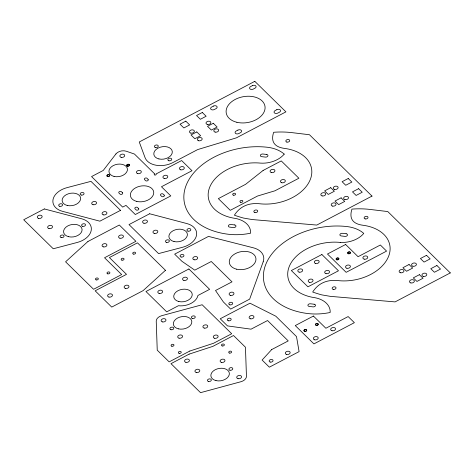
<?xml version="1.0" encoding="UTF-8"?>
<svg xmlns="http://www.w3.org/2000/svg" width="474" height="474" viewBox="0 0 474 474"><rect width="100%" height="100%" fill="white"/><g stroke="black" fill="none" stroke-linecap="round" stroke-linejoin="round"><path stroke-width="0.71" d="M263.177 261.814L249.644 299.147L230.66 309.107L223.402 301.985L215.51 290.509L232.017 281.846L211.274 261.494L194.767 270.156L181.921 261.281L174.657 254.159L208.501 236.402L253.288 247.789A19.665 13.106 -10.2 0 1 263.177 261.814M115.917 153.961L103.237 170.45L91.553 176.583L122.665 207.108L125.966 205.378L135.303 214.532L170.794 195.91L161.462 186.75L192 170.729L181.625 160.55L156.041 173.976A0.984 0.658 -10.2 0 1 155.733 174.918A0.984 0.658 -10.2 0 1 154.388 174.847A0.984 0.658 -10.2 0 1 154.696 173.905L134.474 154.062L126.291 151.23A7.377 4.918 -10.2 0 0 115.917 153.961M271.715 349.557L262.11 360.039L269.351 367.172L299.094 351.619L296.505 336.593L275.821 316.211L249.982 303.206L220.232 318.765L227.473 325.899L251.03 329.175L267.561 320.531L288.239 340.913L271.715 349.557M87.945 241.485L65.59 261.808L93.585 289.282L121.652 274.559L104.541 257.767L135.902 241.307L119.312 225.026L87.945 241.485M165.462 270.31L143.101 290.633L111.74 307.093L95.144 290.811L126.511 274.351L109.399 257.56L137.46 242.836L165.462 270.31M263.106 170.456L245.579 184.339L218.342 198.63L230.269 210.332L257.506 196.04L274.956 190.791L298.893 178.23L281.26 160.929L263.106 170.456M254.805 81.338L139.249 141.975L145.062 157.646A18.682 12.454 -10.2 0 0 172.909 162.576L197.67 149.583L236.39 137.851L285.917 111.864L254.805 81.338M213.407 106.105L211.76 106.97A2.459 1.641 -10.2 0 0 210.989 109.328A2.459 1.641 -10.2 0 0 214.349 109.518L216.002 108.647A2.459 1.641 -10.2 0 0 216.766 106.295A2.459 1.641 -10.2 0 0 213.407 106.105M252.369 85.664L250.716 86.529A2.459 1.641 -10.2 0 0 249.952 88.881A2.459 1.641 -10.2 0 0 253.312 89.071L254.959 88.205A2.459 1.641 -10.2 0 0 255.729 85.853A2.459 1.641 -10.2 0 0 252.369 85.664M185.802 121.154L180.025 124.182L183.859 127.95L189.636 124.917L185.802 121.154M202.309 112.492L196.532 115.52L200.366 119.288L206.149 116.254L202.309 112.492M44.337 208.939L23.7 219.764L53.254 248.767L77.203 242.463A18.682 12.454 -10.2 0 0 91.204 230.453A18.682 12.454 -10.2 0 0 81.552 218.745L44.337 208.939M196.787 131.932L191.01 134.96L194.844 138.728L200.621 135.694L196.787 131.932M213.294 123.27L207.517 126.297L211.351 130.066L217.128 127.032L213.294 123.27M237.883 130.119L236.236 130.984A2.459 1.641 -10.2 0 0 235.465 133.342A2.459 1.641 -10.2 0 0 238.825 133.532L240.478 132.661A2.459 1.641 -10.2 0 0 241.242 130.309A2.459 1.641 -10.2 0 0 237.883 130.119M276.84 109.678L275.193 110.543A2.459 1.641 -10.2 0 0 274.422 112.895A2.459 1.641 -10.2 0 0 277.782 113.085L279.435 112.22A2.459 1.641 -10.2 0 0 280.199 109.867A2.459 1.641 -10.2 0 0 276.84 109.678M120.515 210.349L99.878 221.18L62.663 211.374A18.682 12.454 -10.2 0 1 53.011 199.661A18.682 12.454 -10.2 0 1 67.012 187.651L90.961 181.352L120.515 210.349M149.648 213.762L129.011 224.593L158.571 253.59L182.514 247.292A18.682 12.454 -10.2 0 0 196.52 235.282A18.682 12.454 -10.2 0 0 186.863 223.568L149.648 213.762M330.745 187.674L324.637 190.88L328.263 194.441L334.371 191.235L330.745 187.674M348.224 178.502L342.115 181.702L345.747 185.269L351.856 182.063L348.224 178.502M188.883 268.983L145.962 291.504L166.706 311.856L178.39 305.724A15.239 10.161 -10.2 0 0 197.942 295.468L209.627 289.336L188.883 268.983M341.114 197.848L335.005 201.053L338.637 204.614L344.74 201.409L341.114 197.848M358.599 188.676L352.49 191.881L356.116 195.442L362.225 192.237L358.599 188.676M372.001 196.088L316.774 225.067L252.049 219.533L243.482 218.052A114.566 76.361 -10.2 0 1 234.393 215.196A38.578 25.715 -10.2 0 1 236.603 212.18A26.686 17.787 -10.2 0 1 239.726 209.046A19.286 12.857 -10.2 0 1 243.624 206.415A16.922 11.281 -10.2 0 1 252.766 203.725A21.62 14.41 -10.2 0 1 256.209 203.565A27.913 18.605 -10.2 0 1 259.237 203.713A39.65 26.431 -10.2 0 0 283.067 201.45A41.09 27.391 -10.2 0 0 302.904 190.151A42.239 28.15 -10.2 0 0 309.8 180.659A41.682 27.782 -10.2 0 0 309.895 163.5A40.64 27.089 -10.2 0 0 296.973 151.828A39.804 26.532 -10.2 0 0 284.317 148.38A20.501 13.663 -10.2 0 1 280.069 147.402A15.541 10.357 -10.2 0 1 276.235 145.482A15.749 10.493 -10.2 0 1 273.634 142.473A20.832 13.888 -10.2 0 1 272.734 139.498A31.023 20.678 -10.2 0 1 272.846 135.57A45.403 30.259 -10.2 0 1 273.652 132.282A66.798 44.52 -10.2 0 1 291.504 132.584L309.475 134.74L372.001 196.088M321.887 254.514L291.35 270.536L307.94 286.817L338.477 270.79L321.887 254.514M345.629 244.483L327.469 254.017L346.139 272.331L386.583 251.107L380.355 245.005L358.071 256.695L345.629 244.483M189.801 351.05L169.165 361.881L157.238 350.179L156.236 321.153A7.377 4.918 -10.2 0 1 161.747 315.69L202.149 304.746L231.703 333.749L213.549 343.277L189.801 351.05M189.138 354.131L170.984 363.659L200.538 392.662L240.94 381.718A7.377 4.918 -10.2 0 0 246.45 376.255L245.449 347.229L233.522 335.527L212.885 346.358L189.138 354.131M409.044 264.498L402.936 267.703L406.562 271.264L412.67 268.065L409.044 264.498M426.523 255.326L420.414 258.531L424.046 262.092L430.155 258.887L426.523 255.326M313.421 316.051L295.261 325.579L313.93 343.893L354.374 322.67L348.147 316.567L325.863 328.257L313.421 316.051M419.413 274.677L413.304 277.882L416.936 281.443L423.045 278.238L419.413 274.677M436.898 265.499L430.789 268.705L434.415 272.266L440.524 269.066L436.898 265.499M450.3 272.911L395.073 301.897L330.348 296.357L321.781 294.881A114.56 76.361 -10.2 0 1 312.692 292.025A38.578 25.715 -10.2 0 1 314.902 289.01A26.68 17.787 -10.2 0 1 318.024 285.875A19.286 12.857 -10.2 0 1 321.923 283.245A16.922 11.281 -10.2 0 1 331.065 280.549A21.62 14.41 -10.2 0 1 334.508 280.389A27.913 18.605 -10.2 0 1 337.535 280.537A39.65 26.431 -10.2 0 0 361.366 278.274A41.09 27.391 -10.2 0 0 381.203 266.981A42.239 28.15 -10.2 0 0 388.099 257.483A41.682 27.782 -10.2 0 0 388.194 240.33A40.64 27.089 -10.2 0 0 375.272 228.658A39.804 26.532 -10.2 0 0 362.616 225.203A20.501 13.663 -10.2 0 1 358.368 224.232A15.541 10.357 -10.2 0 1 354.534 222.312A15.749 10.493 -10.2 0 1 351.933 219.302A20.832 13.888 -10.2 0 1 351.033 216.328A31.023 20.678 -10.2 0 1 351.145 212.399A45.403 30.259 -10.2 0 1 351.951 209.105A66.798 44.52 -10.2 0 1 369.803 209.407L387.773 211.564L450.3 272.911M266.607 154.459L262.892 154.014A1.967 1.309 -10.2 0 0 260.439 155.111A1.967 1.309 -10.2 0 0 261.695 156.651L265.41 157.095A1.967 1.309 -10.2 0 0 267.863 155.999A1.967 1.309 -10.2 0 0 266.607 154.459M346.15 233.753L342.441 233.309A1.967 1.309 -10.2 0 0 339.988 234.405A1.967 1.309 -10.2 0 0 341.244 235.945L344.954 236.39A1.967 1.309 -10.2 0 0 347.412 235.294A1.967 1.309 -10.2 0 0 346.15 233.753M234.624 224.937L230.909 224.492A1.967 1.309 -10.2 0 0 228.456 225.588A1.967 1.309 -10.2 0 0 229.712 227.129L233.427 227.573A1.967 1.309 -10.2 0 0 235.88 226.477A1.967 1.309 -10.2 0 0 234.624 224.937M314.167 304.231L310.458 303.787A1.967 1.309 -10.2 0 0 308.005 304.883A1.967 1.309 -10.2 0 0 309.261 306.423L312.976 306.868A1.967 1.309 -10.2 0 0 315.429 305.771A1.967 1.309 -10.2 0 0 314.167 304.231M148.072 179.332L147.035 178.313A1.475 0.984 -10.2 0 0 145.014 178.2A1.475 0.984 -10.2 0 0 144.558 179.616L145.595 180.63A1.475 0.984 -10.2 0 0 147.61 180.742A1.475 0.984 -10.2 0 0 148.072 179.332M164.146 195.104L163.109 194.085A1.475 0.984 -10.2 0 0 161.089 193.973A1.475 0.984 -10.2 0 0 160.633 195.389L161.67 196.402A1.475 0.984 -10.2 0 0 163.684 196.514A1.475 0.984 -10.2 0 0 164.146 195.104M122.482 192.758L121.445 191.739A1.475 0.984 -10.2 0 0 119.43 191.626A1.475 0.984 -10.2 0 0 118.968 193.042L120.005 194.056A1.475 0.984 -10.2 0 0 122.025 194.174A1.475 0.984 -10.2 0 0 122.482 192.758M138.556 208.53L137.519 207.511A1.475 0.984 -10.2 0 0 135.505 207.399A1.475 0.984 -10.2 0 0 135.043 208.815L136.079 209.828A1.475 0.984 -10.2 0 0 138.1 209.946A1.475 0.984 -10.2 0 0 138.556 208.53M236.899 122.286A19.665 13.106 -10.2 0 0 265.055 106.869A19.665 13.106 -10.2 0 0 234.837 99.629A19.665 13.106 -10.2 0 0 236.899 122.286M190.838 133.099A2.459 1.641 -10.2 0 0 194.358 131.174A2.459 1.641 -10.2 0 0 190.578 130.267A2.459 1.641 -10.2 0 0 190.838 133.099M198.653 140.766A2.459 1.641 -10.2 0 0 202.173 138.841A2.459 1.641 -10.2 0 0 198.393 137.934A2.459 1.641 -10.2 0 0 198.653 140.766M215.16 132.104A2.459 1.641 -10.2 0 0 218.68 130.178A2.459 1.641 -10.2 0 0 214.9 129.272A2.459 1.641 -10.2 0 0 215.16 132.104M207.345 124.437A2.459 1.641 -10.2 0 0 210.865 122.511A2.459 1.641 -10.2 0 0 207.091 121.605A2.459 1.641 -10.2 0 0 207.345 124.437M155.448 147.562A1.967 1.309 -10.2 0 0 158.263 146.022A1.967 1.309 -10.2 0 0 155.241 145.299A1.967 1.309 -10.2 0 0 155.448 147.562M168.928 160.793A1.967 1.309 -10.2 0 0 171.748 159.246A1.967 1.309 -10.2 0 0 168.726 158.523A1.967 1.309 -10.2 0 0 168.928 160.793M158.926 158.938A9.344 6.227 -10.2 0 0 172.299 151.615A9.344 6.227 -10.2 0 0 157.949 148.172A9.344 6.227 -10.2 0 0 158.926 158.938M107.752 176.399A1.226 0.818 -10.2 0 0 109.512 175.433A1.226 0.818 -10.2 0 0 107.622 174.983A1.226 0.818 -10.2 0 0 107.752 176.399M127.559 166.007A1.226 0.818 -10.2 0 0 129.319 165.041A1.226 0.818 -10.2 0 0 127.429 164.591A1.226 0.818 -10.2 0 0 127.559 166.007M114.068 176.435A9.344 6.227 -10.2 0 0 127.441 169.111A9.344 6.227 -10.2 0 0 113.09 165.675A9.344 6.227 -10.2 0 0 114.068 176.435M164.265 178.485A2.459 1.641 -10.2 0 0 167.784 176.559A2.459 1.641 -10.2 0 0 164.01 175.653A2.459 1.641 -10.2 0 0 164.265 178.485M180.772 169.822A2.459 1.641 -10.2 0 0 184.291 167.897A2.459 1.641 -10.2 0 0 180.517 166.99A2.459 1.641 -10.2 0 0 180.772 169.822M136.832 201.426A11.803 7.862 -10.2 0 0 153.73 192.177A11.803 7.862 -10.2 0 0 135.594 187.834A11.803 7.862 -10.2 0 0 136.832 201.426M121.196 157.356A2.459 1.641 -10.2 0 0 124.715 155.431A2.459 1.641 -10.2 0 0 120.941 154.524A2.459 1.641 -10.2 0 0 121.196 157.356M137.792 173.638A2.459 1.641 -10.2 0 0 141.311 171.712A2.459 1.641 -10.2 0 0 137.531 170.806A2.459 1.641 -10.2 0 0 137.792 173.638M127.453 166.161A1.475 0.984 -10.2 0 0 129.562 165.005A1.475 0.984 -10.2 0 0 127.299 164.466A1.475 0.984 -10.2 0 0 127.453 166.161M107.645 176.559A1.475 0.984 -10.2 0 0 109.755 175.404A1.475 0.984 -10.2 0 0 107.485 174.859A1.475 0.984 -10.2 0 0 107.645 176.559M233.486 195.199A1.475 0.984 -10.2 0 0 235.602 194.044A1.475 0.984 -10.2 0 0 233.332 193.499A1.475 0.984 -10.2 0 0 233.486 195.199M240.751 202.321A1.475 0.984 -10.2 0 0 242.86 201.166A1.475 0.984 -10.2 0 0 240.591 200.621A1.475 0.984 -10.2 0 0 240.751 202.321M281.793 182.751A2.459 1.641 -10.2 0 0 285.312 180.825A2.459 1.641 -10.2 0 0 281.538 179.919A2.459 1.641 -10.2 0 0 281.793 182.751M271.424 172.572A2.459 1.641 -10.2 0 0 274.944 170.646A2.459 1.641 -10.2 0 0 271.164 169.739A2.459 1.641 -10.2 0 0 271.424 172.572M284.222 154.109A32.913 21.934 -10.2 0 0 267.887 147.319A64.891 43.253 -10.2 0 0 186.94 183.444A64.891 43.253 -10.2 0 0 228.432 234.269A48.224 32.143 -10.2 0 0 250.639 233.178A25.318 16.874 -10.2 0 0 235.608 218.455A41.303 27.528 -10.2 0 1 210.124 186.229A41.303 27.528 -10.2 0 1 260.712 163.133A21.84 14.558 -10.2 0 0 284.222 154.109M81.244 195.069A1.967 1.309 -10.2 0 0 84.058 193.528A1.967 1.309 -10.2 0 0 81.036 192.805A1.967 1.309 -10.2 0 0 81.244 195.069M59.783 206.332A1.967 1.309 -10.2 0 0 62.598 204.792A1.967 1.309 -10.2 0 0 59.576 204.063A1.967 1.309 -10.2 0 0 59.783 206.332M67.249 205.461A9.344 6.227 -10.2 0 0 80.627 198.138A9.344 6.227 -10.2 0 0 66.271 194.696A9.344 6.227 -10.2 0 0 67.249 205.461M93.046 204.697A2.459 1.641 -10.2 0 0 96.566 202.771A2.459 1.641 -10.2 0 0 92.785 201.865A2.459 1.641 -10.2 0 0 93.046 204.697M103.415 214.87A2.459 1.641 -10.2 0 0 106.934 212.945A2.459 1.641 -10.2 0 0 103.16 212.038A2.459 1.641 -10.2 0 0 103.415 214.87M61.235 237.587A1.967 1.309 -10.2 0 0 64.049 236.046A1.967 1.309 -10.2 0 0 61.028 235.317A1.967 1.309 -10.2 0 0 61.235 237.587M82.695 226.323A1.967 1.309 -10.2 0 0 85.51 224.783A1.967 1.309 -10.2 0 0 82.488 224.06A1.967 1.309 -10.2 0 0 82.695 226.323M68.7 236.716A9.344 6.227 -10.2 0 0 82.073 229.392A9.344 6.227 -10.2 0 0 67.723 225.95A9.344 6.227 -10.2 0 0 68.7 236.716M48.994 228.592A2.459 1.641 -10.2 0 0 52.513 226.667A2.459 1.641 -10.2 0 0 48.739 225.76A2.459 1.641 -10.2 0 0 48.994 228.592M38.625 218.419A2.459 1.641 -10.2 0 0 42.145 216.488A2.459 1.641 -10.2 0 0 38.364 215.587A2.459 1.641 -10.2 0 0 38.625 218.419M96.228 279.915A1.475 0.984 -10.2 0 0 98.337 278.759A1.475 0.984 -10.2 0 0 96.074 278.22A1.475 0.984 -10.2 0 0 96.228 279.915M107.782 273.853A1.475 0.984 -10.2 0 0 109.897 272.698A1.475 0.984 -10.2 0 0 107.628 272.153A1.475 0.984 -10.2 0 0 107.782 273.853M121.96 260.167A1.475 0.984 -10.2 0 0 124.07 259.011A1.475 0.984 -10.2 0 0 121.806 258.466A1.475 0.984 -10.2 0 0 121.96 260.167M133.514 254.105A1.475 0.984 -10.2 0 0 135.623 252.95A1.475 0.984 -10.2 0 0 133.36 252.405A1.475 0.984 -10.2 0 0 133.514 254.105M125.462 288.411A2.459 1.641 -10.2 0 0 128.981 286.48A2.459 1.641 -10.2 0 0 125.207 285.579A2.459 1.641 -10.2 0 0 125.462 288.411M108.955 297.074A2.459 1.641 -10.2 0 0 112.474 295.142A2.459 1.641 -10.2 0 0 108.7 294.241A2.459 1.641 -10.2 0 0 108.955 297.074M119.916 238.221A2.459 1.641 -10.2 0 0 123.436 236.295A2.459 1.641 -10.2 0 0 119.661 235.388A2.459 1.641 -10.2 0 0 119.916 238.221M103.409 246.883A2.459 1.641 -10.2 0 0 106.928 244.957A2.459 1.641 -10.2 0 0 103.154 244.051A2.459 1.641 -10.2 0 0 103.409 246.883M185.903 362.314A2.459 1.641 -10.2 0 0 189.422 360.382A2.459 1.641 -10.2 0 0 185.648 359.482A2.459 1.641 -10.2 0 0 185.903 362.314M196.277 372.487A2.459 1.641 -10.2 0 0 199.797 370.561A2.459 1.641 -10.2 0 0 196.017 369.655A2.459 1.641 -10.2 0 0 196.277 372.487M215.984 380.61A9.344 6.227 -10.2 0 0 229.357 373.287A9.344 6.227 -10.2 0 0 215 369.844A9.344 6.227 -10.2 0 0 215.984 380.61M229.973 370.218A1.967 1.309 -10.2 0 0 232.787 368.677A1.967 1.309 -10.2 0 0 229.766 367.954A1.967 1.309 -10.2 0 0 229.973 370.218M208.513 381.481A1.967 1.309 -10.2 0 0 211.333 379.941A1.967 1.309 -10.2 0 0 208.311 379.212A1.967 1.309 -10.2 0 0 208.513 381.481M238.055 378.679A2.459 1.641 -10.2 0 0 241.574 376.747A2.459 1.641 -10.2 0 0 237.794 375.846A2.459 1.641 -10.2 0 0 238.055 378.679M221.459 362.397A2.459 1.641 -10.2 0 0 224.978 360.471A2.459 1.641 -10.2 0 0 221.204 359.565A2.459 1.641 -10.2 0 0 221.459 362.397M214.609 338.27A2.459 1.641 -10.2 0 0 218.129 336.344A2.459 1.641 -10.2 0 0 214.349 335.438A2.459 1.641 -10.2 0 0 214.609 338.27M204.235 328.097A2.459 1.641 -10.2 0 0 207.754 326.165A2.459 1.641 -10.2 0 0 203.98 325.265A2.459 1.641 -10.2 0 0 204.235 328.097M178.443 328.855A9.344 6.227 -10.2 0 0 191.816 321.532A9.344 6.227 -10.2 0 0 177.46 318.095A9.344 6.227 -10.2 0 0 178.443 328.855M170.972 329.726A1.967 1.309 -10.2 0 0 173.786 328.186A1.967 1.309 -10.2 0 0 170.764 327.463A1.967 1.309 -10.2 0 0 170.972 329.726M192.432 318.469A1.967 1.309 -10.2 0 0 195.247 316.928A1.967 1.309 -10.2 0 0 192.225 316.199A1.967 1.309 -10.2 0 0 192.432 318.469M162.458 321.905A2.459 1.641 -10.2 0 0 165.977 319.98A2.459 1.641 -10.2 0 0 162.203 319.073A2.459 1.641 -10.2 0 0 162.458 321.905M179.054 338.187A2.459 1.641 -10.2 0 0 182.573 336.262A2.459 1.641 -10.2 0 0 178.793 335.355A2.459 1.641 -10.2 0 0 179.054 338.187M229.517 353.077A1.475 0.984 -10.2 0 0 231.626 351.921A1.475 0.984 -10.2 0 0 229.357 351.376A1.475 0.984 -10.2 0 0 229.517 353.077M222.253 345.955A1.475 0.984 -10.2 0 0 224.368 344.799A1.475 0.984 -10.2 0 0 222.099 344.254A1.475 0.984 -10.2 0 0 222.253 345.955M179.131 353.355A1.475 0.984 -10.2 0 0 181.24 352.2A1.475 0.984 -10.2 0 0 178.971 351.661A1.475 0.984 -10.2 0 0 179.131 353.355M171.866 346.233A1.475 0.984 -10.2 0 0 173.982 345.078A1.475 0.984 -10.2 0 0 171.712 344.533A1.475 0.984 -10.2 0 0 171.866 346.233M166.546 242.41A1.967 1.309 -10.2 0 0 169.36 240.869A1.967 1.309 -10.2 0 0 166.338 240.146A1.967 1.309 -10.2 0 0 166.546 242.41M174.011 241.539A9.344 6.227 -10.2 0 0 187.39 234.215A9.344 6.227 -10.2 0 0 173.034 230.779A9.344 6.227 -10.2 0 0 174.011 241.539M154.305 233.421A2.459 1.641 -10.2 0 0 157.824 231.49A2.459 1.641 -10.2 0 0 154.05 230.589A2.459 1.641 -10.2 0 0 154.305 233.421M143.936 223.242A2.459 1.641 -10.2 0 0 147.455 221.317A2.459 1.641 -10.2 0 0 143.681 220.41A2.459 1.641 -10.2 0 0 143.936 223.242M188.006 231.152A1.967 1.309 -10.2 0 0 190.821 229.606A1.967 1.309 -10.2 0 0 187.799 228.883A1.967 1.309 -10.2 0 0 188.006 231.152M183.9 280.418A2.459 1.641 -10.2 0 0 187.42 278.493A2.459 1.641 -10.2 0 0 183.645 277.586A2.459 1.641 -10.2 0 0 183.9 280.418M159.14 293.412A2.459 1.641 -10.2 0 0 162.659 291.486A2.459 1.641 -10.2 0 0 158.885 290.58A2.459 1.641 -10.2 0 0 159.14 293.412M178.846 301.535A9.344 6.227 -10.2 0 0 192.225 294.212A9.344 6.227 -10.2 0 0 177.869 290.775A9.344 6.227 -10.2 0 0 178.846 301.535M181.133 257.038A1.967 1.309 -10.2 0 0 183.948 255.498A1.967 1.309 -10.2 0 0 180.926 254.775A1.967 1.309 -10.2 0 0 181.133 257.038M229.878 304.865A1.967 1.309 -10.2 0 0 232.693 303.324A1.967 1.309 -10.2 0 0 229.671 302.602A1.967 1.309 -10.2 0 0 229.878 304.865M194.156 259.782A2.459 1.641 -10.2 0 0 197.676 257.856A2.459 1.641 -10.2 0 0 193.896 256.949A2.459 1.641 -10.2 0 0 194.156 259.782M230.453 295.397A2.459 1.641 -10.2 0 0 233.972 293.471A2.459 1.641 -10.2 0 0 230.192 292.565A2.459 1.641 -10.2 0 0 230.453 295.397M236.656 269.202A13.473 8.982 -10.2 0 0 255.942 258.638A13.473 8.982 -10.2 0 0 235.246 253.679A13.473 8.982 -10.2 0 0 236.656 269.202M228.355 320.791A1.967 1.309 -10.2 0 0 231.17 319.251A1.967 1.309 -10.2 0 0 228.148 318.522A1.967 1.309 -10.2 0 0 228.355 320.791M270.233 362.065A1.967 1.309 -10.2 0 0 273.048 360.524A1.967 1.309 -10.2 0 0 270.026 359.802A1.967 1.309 -10.2 0 0 270.233 362.065M250.456 318.795A2.459 1.641 -10.2 0 0 253.975 316.869A2.459 1.641 -10.2 0 0 250.195 315.962A2.459 1.641 -10.2 0 0 250.456 318.795M286.646 354.469A2.459 1.641 -10.2 0 0 290.165 352.538A2.459 1.641 -10.2 0 0 286.385 351.637A2.459 1.641 -10.2 0 0 286.646 354.469M314.683 339.828A2.459 1.641 -10.2 0 0 318.202 337.903A2.459 1.641 -10.2 0 0 314.422 336.996A2.459 1.641 -10.2 0 0 314.683 339.828M332.013 330.734A2.459 1.641 -10.2 0 0 335.533 328.808A2.459 1.641 -10.2 0 0 331.759 327.901A2.459 1.641 -10.2 0 0 332.013 330.734M316.318 325.188A1.226 0.818 -10.2 0 0 318.072 324.228A1.226 0.818 -10.2 0 0 316.188 323.772A1.226 0.818 -10.2 0 0 316.318 325.188M304.758 331.249A1.226 0.818 -10.2 0 0 306.518 330.289A1.226 0.818 -10.2 0 0 304.634 329.839A1.226 0.818 -10.2 0 0 304.758 331.249M304.652 331.409A1.475 0.984 -10.2 0 0 306.761 330.254A1.475 0.984 -10.2 0 0 304.498 329.708A1.475 0.984 -10.2 0 0 304.652 331.409M316.205 325.348A1.475 0.984 -10.2 0 0 318.321 324.192A1.475 0.984 -10.2 0 0 316.051 323.647A1.475 0.984 -10.2 0 0 316.205 325.348M309.522 282.32A2.459 1.641 -10.2 0 0 313.041 280.395A2.459 1.641 -10.2 0 0 309.261 279.488A2.459 1.641 -10.2 0 0 309.522 282.32M299.147 272.147A2.459 1.641 -10.2 0 0 302.667 270.216A2.459 1.641 -10.2 0 0 298.893 269.315A2.459 1.641 -10.2 0 0 299.147 272.147M326.029 273.658A2.459 1.641 -10.2 0 0 329.549 271.732A2.459 1.641 -10.2 0 0 325.768 270.826A2.459 1.641 -10.2 0 0 326.029 273.658M315.654 263.485A2.459 1.641 -10.2 0 0 319.174 261.553A2.459 1.641 -10.2 0 0 315.4 260.653A2.459 1.641 -10.2 0 0 315.654 263.485M346.891 268.266A2.459 1.641 -10.2 0 0 350.41 266.341A2.459 1.641 -10.2 0 0 346.63 265.434A2.459 1.641 -10.2 0 0 346.891 268.266M364.222 259.171A2.459 1.641 -10.2 0 0 367.741 257.24A2.459 1.641 -10.2 0 0 363.967 256.339A2.459 1.641 -10.2 0 0 364.222 259.171M348.526 253.626A1.226 0.818 -10.2 0 0 350.286 252.66A1.226 0.818 -10.2 0 0 348.396 252.209A1.226 0.818 -10.2 0 0 348.526 253.626M336.967 259.687A1.226 0.818 -10.2 0 0 338.726 258.727A1.226 0.818 -10.2 0 0 336.842 258.271A1.226 0.818 -10.2 0 0 336.967 259.687M348.414 253.786A1.475 0.984 -10.2 0 0 350.529 252.63A1.475 0.984 -10.2 0 0 348.26 252.085A1.475 0.984 -10.2 0 0 348.414 253.786M336.86 259.847A1.475 0.984 -10.2 0 0 338.969 258.691A1.475 0.984 -10.2 0 0 336.706 258.146A1.475 0.984 -10.2 0 0 336.86 259.847M340.261 242.427A21.84 14.558 -10.2 0 0 363.765 233.404A32.913 21.934 -10.2 0 0 347.436 226.613A64.891 43.253 -10.2 0 0 266.489 262.738A64.891 43.253 -10.2 0 0 307.981 313.563A48.224 32.143 -10.2 0 0 330.188 312.473A25.318 16.874 -10.2 0 0 315.157 297.749A41.303 27.528 -10.2 0 1 289.667 265.523A41.303 27.528 -10.2 0 1 340.261 242.427M344.977 199.572A2.459 1.641 -10.2 0 0 348.497 197.646A2.459 1.641 -10.2 0 0 344.722 196.74A2.459 1.641 -10.2 0 0 344.977 199.572M254.917 212.565A1.967 1.309 -10.2 0 0 257.732 211.025A1.967 1.309 -10.2 0 0 254.71 210.302A1.967 1.309 -10.2 0 0 254.917 212.565M334.608 189.393A2.459 1.641 -10.2 0 0 338.128 187.467A2.459 1.641 -10.2 0 0 334.348 186.56A2.459 1.641 -10.2 0 0 334.608 189.393M322.172 195.922A2.459 1.641 -10.2 0 0 325.691 193.996A2.459 1.641 -10.2 0 0 321.911 193.09A2.459 1.641 -10.2 0 0 322.172 195.922M286.9 142.087A1.967 1.309 -10.2 0 0 289.715 140.547A1.967 1.309 -10.2 0 0 286.693 139.824A1.967 1.309 -10.2 0 0 286.9 142.087M332.541 206.095A2.459 1.641 -10.2 0 0 336.06 204.17A2.459 1.641 -10.2 0 0 332.28 203.263A2.459 1.641 -10.2 0 0 332.541 206.095M423.276 276.395A2.459 1.641 -10.2 0 0 426.796 274.47A2.459 1.641 -10.2 0 0 423.021 273.563A2.459 1.641 -10.2 0 0 423.276 276.395M333.216 289.389A1.967 1.309 -10.2 0 0 336.03 287.848A1.967 1.309 -10.2 0 0 333.009 287.126A1.967 1.309 -10.2 0 0 333.216 289.389M412.907 266.222A2.459 1.641 -10.2 0 0 416.427 264.296A2.459 1.641 -10.2 0 0 412.647 263.39A2.459 1.641 -10.2 0 0 412.907 266.222M400.471 272.746A2.459 1.641 -10.2 0 0 403.99 270.82A2.459 1.641 -10.2 0 0 400.21 269.913A2.459 1.641 -10.2 0 0 400.471 272.746M365.199 218.911A1.967 1.309 -10.2 0 0 368.014 217.37A1.967 1.309 -10.2 0 0 364.992 216.648A1.967 1.309 -10.2 0 0 365.199 218.911M410.839 282.925A2.459 1.641 -10.2 0 0 414.359 280.999A2.459 1.641 -10.2 0 0 410.579 280.093A2.459 1.641 -10.2 0 0 410.839 282.925"/></g></svg>
